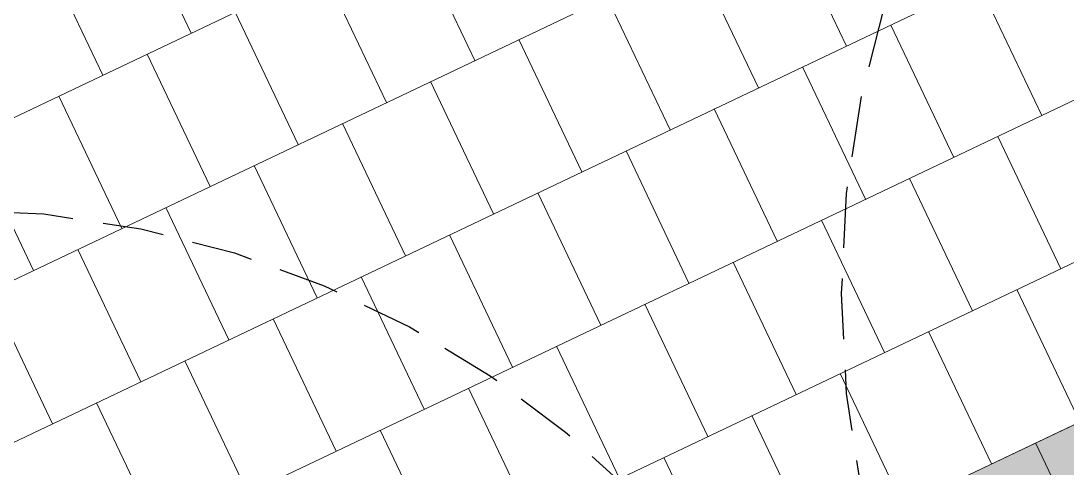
# Model space of a CAD drawing. Header units: metres. Extents: x 678805 to 1359287, y 2747329 to 5497370.
# Drawn here: x 679684.773 to 679689.055, y 2748698.344 to 2748700.175 of the extents above; entities that cross this region are included whole.
import ezdxf

# ---------------------------------------------------------------- set-up
doc = ezdxf.new("R2010")
doc.units = ezdxf.units.M
doc.linetypes.add('XREF_MON_SFT_TREES$0$HIDDEN', pattern=[0.375, 0.25, -0.125])
for name, color, linetype in [('00_XREF_MON_HSC_PAVEMENT', 7, 'Continuous'), ('00_XREF_TWQ_BUILDINGS', 7, 'Continuous'), ('00_XREF_TWQ_SFT_TREES', 7, 'Continuous'), ('XREF_MON_SFT_TREES$0$SL_TREE_CANOPY', 251, 'XREF_MON_SFT_TREES$0$HIDDEN')]:
    doc.layers.add(name, color=color, linetype=linetype)
doc.layers.add('XREF_MON_HSC_FURNITURE$0$03-PG-CBIncluded', color=8, linetype='Continuous', lineweight=5)
doc.layers.add('XREF_MON_HSC_PAVEMENT$0$02-L-Joints-Paviment_07_Precast Concrete Blocks 60X40', color=7, linetype='Continuous', lineweight=5, true_color=0x999999)
doc.layers.add('XREF_MON_HSC_PAVEMENT$0$03-TR-Pavement_07_Precast Concrete Blocks 60X40', color=7, linetype='Continuous', lineweight=5, true_color=0x999999)
doc.layers.add('XREF_MON_SFT_TREES$0$SL_TREE_ACACIA_NILOTICA', color=7, linetype='Continuous', true_color=0x264d00)
doc.layers.get('XREF_MON_SFT_TREES$0$SL_TREE_ACACIA_NILOTICA').off()

# ---------------------------------------------------------------- blocks, each defined once
blk = doc.blocks.new('XREF_MON_SFT_TREES$0$Acacia_nilotica')
at = {"layer": 'XREF_MON_SFT_TREES$0$SL_TREE_CANOPY', "linetype": 'XREF_MON_SFT_TREES$0$HIDDEN'}
blk.add_circle((0, 0), 4, dxfattribs=at)
blk = doc.blocks.new('XREF_MON_SFT_TREES')
at = {"layer": 'XREF_MON_SFT_TREES$0$SL_TREE_ACACIA_NILOTICA', "rotation": 25.44812939262281}
for p in [(679692.1318, 2748699.059), (679684.4572, 2748695.405)]:
    blk.add_blockref('XREF_MON_SFT_TREES$0$Acacia_nilotica', p, dxfattribs=at)
blk = doc.blocks.new('XREF_MON_HSC_PAVEMENT')
at = {"layer": 'XREF_MON_HSC_PAVEMENT$0$02-L-Joints-Paviment_07_Precast Concrete Blocks 60X40'}
for points in [[(679685.2118, 2748700.6662), (679685.4696, 2748700.1244)], [(679687.8946, 2748700.6139), (679688.1524, 2748700.0721)], [(679686.3726, 2748700.5541), (679686.6304, 2748700.0123)], [(679684.8506, 2748700.4943), (679685.1084, 2748699.9525)], [(679687.5334, 2748700.442), (679687.7912, 2748699.9002)], [(679686.0114, 2748700.3822), (679686.2692, 2748699.8404)], [(679688.6942, 2748700.3299), (679688.952, 2748699.7881)], [(679687.1722, 2748700.2701), (679687.43, 2748699.7283)], [(679685.6502, 2748700.2103), (679685.908, 2748699.6686)], [(679688.333, 2748700.158), (679688.5908, 2748699.6163)], [(679686.811, 2748700.0982), (679687.0688, 2748699.5565)], [(679685.289, 2748700.0385), (679685.5468, 2748699.4967)], [(679687.9718, 2748699.9862), (679688.2296, 2748699.4444)], [(679686.4498, 2748699.9264), (679686.7076, 2748699.3846)], [(679684.9278, 2748699.8666), (679685.1856, 2748699.3248)], [(679687.6106, 2748699.8143), (679687.8684, 2748699.2725)], [(679686.0886, 2748699.7545), (679686.3464, 2748699.2127)], [(679688.7714, 2748699.7022), (679689.0292, 2748699.1604)], [(679684.5666, 2748699.6947), (679684.8245, 2748699.1529)], [(679687.2494, 2748699.6424), (679687.5072, 2748699.1006)], [(679685.7274, 2748699.5826), (679685.9852, 2748699.0408)], [(679688.4102, 2748699.5303), (679688.668, 2748698.9885)], [(679686.8882, 2748699.4705), (679687.146, 2748698.9287)], [(679685.3662, 2748699.4107), (679685.6241, 2748698.869)], [(679688.049, 2748699.3584), (679688.3068, 2748698.8166)], [(679686.527, 2748699.2986), (679686.7848, 2748698.7569)], [(679685.0051, 2748699.2389), (679685.2629, 2748698.6971)], [(679687.6878, 2748699.1866), (679687.9456, 2748698.6448)], [(679686.1658, 2748699.1268), (679686.4237, 2748698.585)], [(679684.6439, 2748699.067), (679684.9017, 2748698.5252)], [(679688.8486, 2748699.0745), (679689.1064, 2748698.5327)], [(679687.3266, 2748699.0147), (679687.5844, 2748698.4729)], [(679685.8047, 2748698.9549), (679686.0625, 2748698.4131)], [(679688.4874, 2748698.9026), (679688.7452, 2748698.3608)], [(679686.9654, 2748698.8428), (679687.2233, 2748698.301)], [(679685.4435, 2748698.783), (679685.7013, 2748698.2412)], [(679688.1262, 2748698.7307), (679688.384, 2748698.1889)], [(679686.6043, 2748698.6709), (679686.8621, 2748698.1291)], [(679685.0823, 2748698.6111), (679685.3401, 2748698.0694)], [(679687.765, 2748698.5588), (679688.0229, 2748698.017)], [(679686.2431, 2748698.499), (679686.5009, 2748697.9573)], [(679688.9258, 2748698.4467), (679689.1837, 2748697.905)], [(679687.4039, 2748698.387), (679687.6617, 2748697.8452)]]:
    blk.add_lwpolyline(points, dxfattribs=at)
at = {"layer": 'XREF_MON_HSC_PAVEMENT$0$03-TR-Pavement_07_Precast Concrete Blocks 60X40'}
for p, q in [((679602.9565, 2748660.8593), (679962.2505, 2748831.8345)), ((679603.215, 2748660.3179), (679962.509, 2748831.2931)), ((679603.4736, 2748659.7765), (679962.7676, 2748830.7517)), ((679603.7321, 2748659.235), (679963.0262, 2748830.2103)), ((679603.9907, 2748658.6936), (679732.0108, 2748719.6138)), ((679664.5672, 2748686.8554), (679732.2686, 2748719.072))]:
    blk.add_line(p, q, dxfattribs=at)
blk = doc.blocks.new('XREF_MON_HSC_FURNITURE$0$Bicycle rack')
at = {"true_color": 0xfcfcfc}
h = blk.add_hatch(color=7, dxfattribs=at)
h.dxf.hatch_style = 1
h.paths.add_polyline_path([(3659.3427, 29.6215), (3659.3427, 34.4316), (3657.5927, 34.4316), (3657.5927, 29.6215)])
blk.add_lwpolyline([(3659.3427, 29.6215), (3659.3427, 34.4316), (3657.5927, 34.4316), (3657.5927, 29.6215)], close=True)
blk = doc.blocks.new('XREF_MON_HSC_FURNITURE')
at = {"layer": 'XREF_MON_HSC_FURNITURE$0$03-PG-CBIncluded', "rotation": 295.4637871496494}
blk.add_blockref('XREF_MON_HSC_FURNITURE$0$Bicycle rack', (678086.3795, 2751986.4455), dxfattribs=at)

msp = doc.modelspace()

# ---------------------------------------------------------------- block references
at = {"layer": '00_XREF_MON_HSC_PAVEMENT'}
msp.add_blockref('XREF_MON_HSC_PAVEMENT', (0, 0), dxfattribs=at)
at = {"layer": '00_XREF_TWQ_BUILDINGS'}
msp.add_blockref('XREF_MON_HSC_FURNITURE', (0, 0), dxfattribs=at)
at = {"layer": '00_XREF_TWQ_SFT_TREES'}
msp.add_blockref('XREF_MON_SFT_TREES', (0, 0), dxfattribs=at)

doc.saveas('drawing.dxf')
